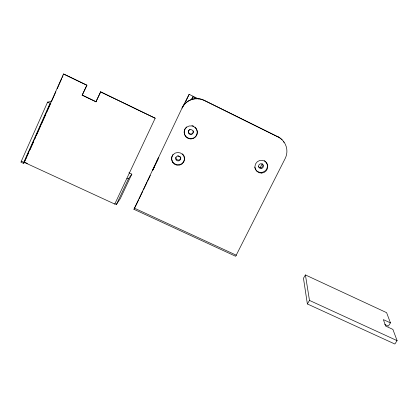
<?xml version="1.0" encoding="UTF-8"?>
<svg xmlns="http://www.w3.org/2000/svg" width="418" height="418" viewBox="0 0 418 418"><rect width="100%" height="100%" fill="white"/><g stroke="black" fill="none" stroke-linecap="round" stroke-linejoin="round"><path stroke-width="0.63" d="M158.845 157.314L158.751 157.466M182.185 107.844A16.542 16.386 53.9 0 1 187.186 101.762L188.852 100.675A16.542 16.386 53.9 0 1 204.183 100.273L278.054 136.911A16.286 16.056 -45 0 1 286.758 149.059L286.9 151.002A16.286 16.056 -45 0 1 285.149 158.547L235.663 256.281L133.943 209.298L182.034 108.095L189.145 94.322L198.513 98.946M51.545 101.412L47.589 102.123L20.9 162.168L23.351 163.297L25.08 162.44M23.351 163.297L50.061 103.298L47.589 102.123M128.932 172.78L131.827 174.139L120.306 198.602L116.397 204.496L114.924 203.817L114.757 204.068L24.181 162.336L63.526 73.976L86.918 85.167L82.174 95.189L86.918 85.167M26.862 156.917L24.181 162.336M28.706 152.779L26.783 156.494M30.028 149.816L33.717 141.519M35.039 138.557L35.828 136.78M36.356 135.599L39.522 128.488M40.05 127.302L40.844 125.525M41.372 124.339L45.855 114.266M46.382 113.079L50.871 103.011M51.398 101.825L55.881 91.751M57.203 88.788L61.686 78.715M62.214 77.534L63.008 75.752M189.155 94.306L185.602 101.814M82.174 95.189L95.947 101.82L100.675 91.829L155.188 118.216L114.757 204.068M95.947 101.82L100.675 91.829M154.143 167.116L153.516 168.496L154.456 166.573M191.465 99.761L192.844 96.824L196.935 98.841M116.397 204.496L128.446 178.904L131.827 174.139M157.09 161.066L157.711 159.749M142.825 191.172L139.173 198.759M143.379 190.007L146.995 182.41M147.549 181.24L150.328 175.393M152.549 170.722L153.939 167.796M156.86 161.547L155.94 163.48M191.611 99.411L192.844 96.824M196.308 135.442L196.669 134.695M154.477 166.395L152.711 170.016L158.145 158.626L157.074 160.935L157.967 159.075M155.047 165.35L155.71 163.966M136.634 204.01L138.609 199.929M133.943 209.298L136.367 204.538M260.053 167.884L262.175 163.893M390.443 322.884L386.613 312.664L305.417 274.94L303.463 278.252L307.366 303.949L394.848 344.024L397.1 340.644L392.889 329.4L385.673 326.071L383.353 319.608L390.443 322.884L388.312 326.139L384.774 324.509M307.366 303.949L309.482 300.417L305.417 274.94M155.188 118.216L100.477 91.866M309.482 300.417L397.1 340.644M25.66 162.691L27.363 163.475M21.339 161.176L23.795 162.309M134.46 208.19L236.395 255.257M126.967 178.214L128.446 178.904M177.718 155.684L180.649 157.079M82.409 95.147L96.15 101.767M63.526 73.976L86.688 85.188M182.034 108.095A16.663 16.506 53.6 0 1 187.071 101.966L188.748 100.874A16.663 16.506 53.6 0 1 204.193 100.466L278.054 136.911M193.179 130.797A2.451 2.424 38.7 0 1 190.436 133.974A2.451 2.424 38.7 0 1 189.025 129.988M189.495 129.564A2.451 2.424 38.7 0 1 190.065 129.282M195.044 127.129A6.583 6.521 38.2 0 1 195.504 136.644A6.583 6.521 38.2 0 1 185.963 136.467A6.583 6.521 38.2 0 1 186.6 126.973M191.977 125.635A6.583 6.521 38.2 0 1 193.607 126.184M180.78 157.513A2.435 2.398 22.3 0 1 178.24 160.084A2.435 2.398 22.3 0 1 175.968 157.236M184.275 156.656A6.463 6.364 21.9 0 1 176.976 164.749A6.463 6.364 21.9 0 1 173.01 154.535M182.499 153.845A6.463 6.364 21.9 0 1 183.251 154.676M183.575 155.135A6.463 6.364 21.9 0 1 184.087 156.133M283.341 141.409A16.171 15.941 -45.2 0 1 284.047 142.486M277.51 136.461A16.171 15.941 -45.2 0 1 282.124 139.915M264.385 160.643A6.442 6.354 -34.7 0 1 264.552 171.401A6.442 6.354 -34.7 0 1 254.677 167.148M262.546 164.055A2.398 2.362 -34.8 0 1 261.835 167.346A2.398 2.362 -34.8 0 1 258.538 166.688M40.64 126.56A2.44 0.449 -64.1 0 1 40.797 126.069M188.461 132.872A2.471 2.445 38.2 0 0 192.651 133.682A2.471 2.445 38.2 0 0 191.23 129.664A2.471 2.445 38.2 0 0 188.461 132.872M184.479 134.549A6.625 6.563 37.9 0 0 195.718 136.743A6.625 6.563 37.9 0 0 191.909 125.949A6.625 6.563 37.9 0 0 184.479 134.549M176.103 159.854A2.456 2.419 21.9 0 0 180.336 159.551A2.456 2.419 21.9 0 0 177.922 156.071A2.456 2.419 21.9 0 0 176.103 159.854M172.519 162.252A6.495 6.395 21.8 0 0 183.732 161.933A6.495 6.395 21.8 0 0 177.744 152.481A6.495 6.395 21.8 0 0 172.519 162.252M261.741 173.078A6.484 6.39 -34.6 0 0 266.762 163.072A6.484 6.39 -34.6 0 0 255.602 163.861A6.484 6.39 -34.6 0 0 261.741 173.078M261.145 168.517A2.414 2.383 -34.7 0 0 263.042 164.802A2.414 2.383 -34.7 0 0 258.883 165.068A2.414 2.383 -34.7 0 0 261.145 168.517"/></g></svg>
